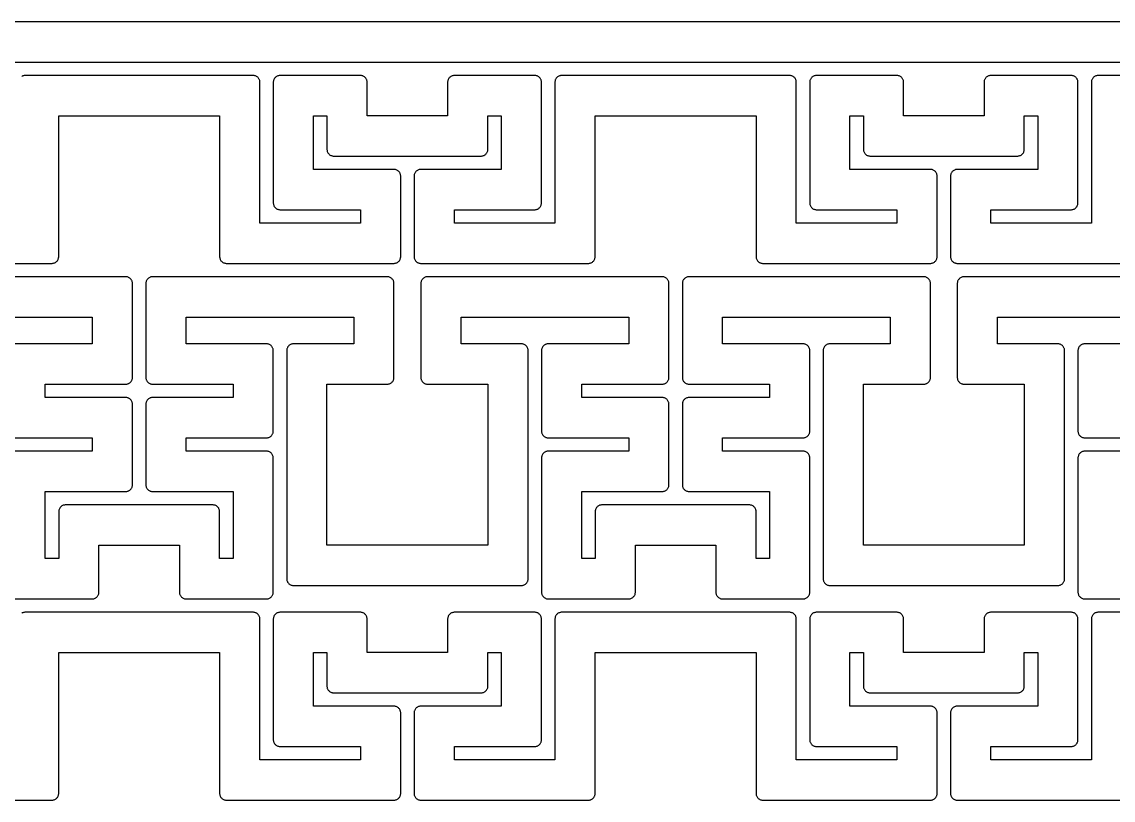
# Model space of a CAD drawing. Extents: x -162 to 163, y -63 to 63.
# Drawn here: x 0.2 to 81.6, y 5 to 63 of the extents above; entities that cross this region are included whole.
import ezdxf

# ---------------------------------------------------------------- set-up
doc = ezdxf.new("R2010")
doc.units = 0
doc.layers.add('Al', color=7, linetype='CONTINUOUS')

msp = doc.modelspace()

# ---------------------------------------------------------------- linework, layer by layer
at = {"layer": 'Al'}
for points in [[(162.524, 62.999), (-162.5, 62.999)], [(-159.525, 60), (160, 60)], [(97.524, 58.999), (80.475, 58.999), (80.426, 58.994), (80.378, 58.985), (80.331, 58.97), (80.286, 58.951), (80.242, 58.928), (80.202, 58.901), (80.164, 58.87), (80.129, 58.835), (80.098, 58.797), (80.071, 58.757), (80.048, 58.713), (80.029, 58.668), (80.014, 58.621), (80.005, 58.573), (80, 58.524), (80, 47.999), (72.499, 47.999), (72.499, 49), (78.524, 49), (78.573, 49.005), (78.621, 49.014), (78.668, 49.029), (78.713, 49.048), (78.757, 49.071), (78.797, 49.098), (78.835, 49.129), (78.87, 49.164), (78.901, 49.202), (78.928, 49.242), (78.951, 49.286), (78.97, 49.331), (78.985, 49.378), (78.994, 49.426), (78.999, 49.475), (78.999, 58.524), (78.994, 58.573), (78.985, 58.621), (78.97, 58.668), (78.951, 58.713), (78.928, 58.757), (78.901, 58.797), (78.87, 58.835), (78.835, 58.87), (78.797, 58.901), (78.757, 58.928), (78.713, 58.951), (78.668, 58.97), (78.621, 58.985), (78.573, 58.994), (78.524, 58.999), (72.475, 58.999), (72.426, 58.994), (72.378, 58.985), (72.331, 58.97), (72.286, 58.951), (72.242, 58.928), (72.202, 58.901), (72.164, 58.87), (72.129, 58.835), (72.098, 58.797), (72.071, 58.757), (72.048, 58.713), (72.029, 58.668), (72.014, 58.621), (72.005, 58.573), (72, 58.524), (72, 55.999), (65.999, 55.999), (65.999, 58.524), (65.994, 58.573), (65.985, 58.621), (65.97, 58.668), (65.951, 58.713), (65.928, 58.757), (65.901, 58.797), (65.87, 58.835), (65.835, 58.87), (65.797, 58.901), (65.757, 58.928), (65.713, 58.951), (65.668, 58.97), (65.621, 58.985), (65.573, 58.994), (65.524, 58.999), (59.475, 58.999), (59.426, 58.994), (59.378, 58.985), (59.331, 58.97), (59.286, 58.951), (59.242, 58.928), (59.202, 58.901), (59.164, 58.87), (59.129, 58.835), (59.098, 58.797), (59.071, 58.757), (59.048, 58.713), (59.029, 58.668), (59.014, 58.621), (59.005, 58.573), (59, 58.524), (59, 49.475), (59.005, 49.426), (59.014, 49.378), (59.029, 49.331), (59.048, 49.286), (59.071, 49.242), (59.098, 49.202), (59.129, 49.164), (59.164, 49.129), (59.202, 49.098), (59.242, 49.071), (59.286, 49.048), (59.331, 49.029), (59.378, 49.014), (59.426, 49.005), (59.475, 49), (65.5, 49), (65.5, 47.999), (57.999, 47.999), (57.999, 58.524), (57.994, 58.573), (57.985, 58.621), (57.97, 58.668), (57.951, 58.713), (57.928, 58.757), (57.901, 58.797), (57.87, 58.835), (57.835, 58.87), (57.797, 58.901), (57.757, 58.928), (57.713, 58.951), (57.668, 58.97), (57.621, 58.985), (57.573, 58.994), (57.524, 58.999), (40.475, 58.999), (40.426, 58.994), (40.378, 58.985), (40.331, 58.97), (40.286, 58.951), (40.242, 58.928), (40.202, 58.901), (40.164, 58.87), (40.129, 58.835), (40.098, 58.797), (40.071, 58.757), (40.048, 58.713), (40.029, 58.668), (40.014, 58.621), (40.005, 58.573), (40, 58.524), (40, 47.999), (32.499, 47.999), (32.499, 49), (38.524, 49), (38.573, 49.005), (38.621, 49.014), (38.668, 49.029), (38.713, 49.048), (38.757, 49.071), (38.797, 49.098), (38.835, 49.129), (38.87, 49.164), (38.901, 49.202), (38.928, 49.242), (38.951, 49.286), (38.97, 49.331), (38.985, 49.378), (38.994, 49.426), (38.999, 49.475), (38.999, 58.524), (38.994, 58.573), (38.985, 58.621), (38.97, 58.668), (38.951, 58.713), (38.928, 58.757), (38.901, 58.797), (38.87, 58.835), (38.835, 58.87), (38.797, 58.901), (38.757, 58.928), (38.713, 58.951), (38.668, 58.97), (38.621, 58.985), (38.573, 58.994), (38.524, 58.999), (32.475, 58.999), (32.426, 58.994), (32.378, 58.985), (32.331, 58.97), (32.286, 58.951), (32.242, 58.928), (32.202, 58.901), (32.164, 58.87), (32.129, 58.835), (32.098, 58.797), (32.071, 58.757), (32.048, 58.713), (32.029, 58.668), (32.014, 58.621), (32.005, 58.573), (32, 58.524), (32, 55.999), (25.999, 55.999), (25.999, 58.524), (25.994, 58.573), (25.985, 58.621), (25.97, 58.668), (25.951, 58.713), (25.928, 58.757), (25.901, 58.797), (25.87, 58.835), (25.835, 58.87), (25.797, 58.901), (25.757, 58.928), (25.713, 58.951), (25.668, 58.97), (25.621, 58.985), (25.573, 58.994), (25.524, 58.999), (19.475, 58.999), (19.426, 58.994), (19.378, 58.985), (19.331, 58.97), (19.286, 58.951), (19.242, 58.928), (19.202, 58.901), (19.164, 58.87), (19.129, 58.835), (19.098, 58.797), (19.071, 58.757), (19.048, 58.713), (19.029, 58.668), (19.014, 58.621), (19.005, 58.573), (19, 58.524), (19, 49.475), (19.005, 49.426), (19.014, 49.378), (19.029, 49.331), (19.048, 49.286), (19.071, 49.242), (19.098, 49.202), (19.129, 49.164), (19.164, 49.129), (19.202, 49.098), (19.242, 49.071), (19.286, 49.048), (19.331, 49.029), (19.378, 49.014), (19.426, 49.005), (19.475, 49), (25.5, 49), (25.5, 47.999), (17.999, 47.999), (17.999, 58.524), (17.994, 58.573), (17.985, 58.621), (17.97, 58.668), (17.951, 58.713), (17.928, 58.757), (17.901, 58.797), (17.87, 58.835), (17.835, 58.87), (17.797, 58.901), (17.757, 58.928), (17.713, 58.951), (17.668, 58.97), (17.621, 58.985), (17.573, 58.994), (17.524, 58.999), (0.475, 58.999), (0.426, 58.994), (0.378, 58.985), (0.331, 58.97), (0.286, 58.951), (0.242, 58.928)], [(-10.025, 45), (2.524, 45), (2.573, 45.005), (2.621, 45.014), (2.668, 45.029), (2.713, 45.048), (2.757, 45.071), (2.797, 45.098), (2.835, 45.129), (2.87, 45.164), (2.901, 45.202), (2.928, 45.242), (2.951, 45.286), (2.97, 45.331), (2.985, 45.378), (2.994, 45.426), (2.999, 45.475), (2.999, 56), (15, 56), (15, 45.475), (15.005, 45.426), (15.014, 45.378), (15.029, 45.331), (15.048, 45.286), (15.071, 45.242), (15.098, 45.202), (15.129, 45.164), (15.164, 45.129), (15.202, 45.098), (15.242, 45.071), (15.286, 45.048), (15.331, 45.029), (15.378, 45.014), (15.426, 45.005), (15.475, 45), (28.024, 45), (28.073, 45.005), (28.121, 45.014), (28.168, 45.029), (28.213, 45.048), (28.257, 45.071), (28.297, 45.098), (28.335, 45.129), (28.37, 45.164), (28.401, 45.202), (28.428, 45.242), (28.451, 45.286), (28.47, 45.331), (28.485, 45.378), (28.494, 45.426), (28.499, 45.475), (28.499, 51.524), (28.494, 51.573), (28.485, 51.621), (28.47, 51.668), (28.451, 51.713), (28.428, 51.757), (28.401, 51.797), (28.37, 51.835), (28.335, 51.87), (28.297, 51.901), (28.257, 51.928), (28.213, 51.951), (28.168, 51.97), (28.121, 51.985), (28.073, 51.994), (28.024, 51.999), (21.999, 51.999), (21.999, 56), (23, 56), (23, 53.475), (23.005, 53.426), (23.014, 53.378), (23.029, 53.331), (23.048, 53.286), (23.071, 53.242), (23.098, 53.202), (23.129, 53.164), (23.164, 53.129), (23.202, 53.098), (23.242, 53.071), (23.286, 53.048), (23.331, 53.029), (23.378, 53.014), (23.426, 53.005), (23.475, 53), (34.524, 53), (34.573, 53.005), (34.621, 53.014), (34.668, 53.029), (34.713, 53.048), (34.757, 53.071), (34.797, 53.098), (34.835, 53.129), (34.87, 53.164), (34.901, 53.202), (34.928, 53.242), (34.951, 53.286), (34.97, 53.331), (34.985, 53.378), (34.994, 53.426), (34.999, 53.475), (34.999, 56), (36, 56), (36, 51.999), (29.975, 51.999), (29.926, 51.994), (29.878, 51.985), (29.831, 51.97), (29.786, 51.951), (29.742, 51.928), (29.702, 51.901), (29.664, 51.87), (29.629, 51.835), (29.598, 51.797), (29.571, 51.757), (29.548, 51.713), (29.529, 51.668), (29.514, 51.621), (29.505, 51.573), (29.5, 51.524), (29.5, 45.475), (29.505, 45.426), (29.514, 45.378), (29.529, 45.331), (29.548, 45.286), (29.571, 45.242), (29.598, 45.202), (29.629, 45.164), (29.664, 45.129), (29.702, 45.098), (29.742, 45.071), (29.786, 45.048), (29.831, 45.029), (29.878, 45.014), (29.926, 45.005), (29.975, 45), (42.524, 45), (42.573, 45.005), (42.621, 45.014), (42.668, 45.029), (42.713, 45.048), (42.757, 45.071), (42.797, 45.098), (42.835, 45.129), (42.87, 45.164), (42.901, 45.202), (42.928, 45.242), (42.951, 45.286), (42.97, 45.331), (42.985, 45.378), (42.994, 45.426), (42.999, 45.475), (42.999, 56), (55, 56), (55, 45.475), (55.005, 45.426), (55.014, 45.378), (55.029, 45.331), (55.048, 45.286), (55.071, 45.242), (55.098, 45.202), (55.129, 45.164), (55.164, 45.129), (55.202, 45.098), (55.242, 45.071), (55.286, 45.048), (55.331, 45.029), (55.378, 45.014), (55.426, 45.005), (55.475, 45), (68.024, 45), (68.073, 45.005), (68.121, 45.014), (68.168, 45.029), (68.213, 45.048), (68.257, 45.071), (68.297, 45.098), (68.335, 45.129), (68.37, 45.164), (68.401, 45.202), (68.428, 45.242), (68.451, 45.286), (68.47, 45.331), (68.485, 45.378), (68.494, 45.426), (68.499, 45.475), (68.499, 51.524), (68.494, 51.573), (68.485, 51.621), (68.47, 51.668), (68.451, 51.713), (68.428, 51.757), (68.401, 51.797), (68.37, 51.835), (68.335, 51.87), (68.297, 51.901), (68.257, 51.928), (68.213, 51.951), (68.168, 51.97), (68.121, 51.985), (68.073, 51.994), (68.024, 51.999), (61.999, 51.999), (61.999, 56), (63, 56), (63, 53.475), (63.005, 53.426), (63.014, 53.378), (63.029, 53.331), (63.048, 53.286), (63.071, 53.242), (63.098, 53.202), (63.129, 53.164), (63.164, 53.129), (63.202, 53.098), (63.242, 53.071), (63.286, 53.048), (63.331, 53.029), (63.378, 53.014), (63.426, 53.005), (63.475, 53), (74.524, 53), (74.573, 53.005), (74.621, 53.014), (74.668, 53.029), (74.713, 53.048), (74.757, 53.071), (74.797, 53.098), (74.835, 53.129), (74.87, 53.164), (74.901, 53.202), (74.928, 53.242), (74.951, 53.286), (74.97, 53.331), (74.985, 53.378), (74.994, 53.426), (74.999, 53.475), (74.999, 56), (76, 56), (76, 51.999), (69.975, 51.999), (69.926, 51.994), (69.878, 51.985), (69.831, 51.97), (69.786, 51.951), (69.742, 51.928), (69.702, 51.901), (69.664, 51.87), (69.629, 51.835), (69.598, 51.797), (69.571, 51.757), (69.548, 51.713), (69.529, 51.668), (69.514, 51.621), (69.505, 51.573), (69.5, 51.524), (69.5, 45.475), (69.505, 45.426), (69.514, 45.378), (69.529, 45.331), (69.548, 45.286), (69.571, 45.242), (69.598, 45.202), (69.629, 45.164), (69.664, 45.129), (69.702, 45.098), (69.742, 45.071), (69.786, 45.048), (69.831, 45.029), (69.878, 45.014), (69.926, 45.005), (69.975, 45), (82.524, 45)], [(88.024, 43.999), (70.475, 43.999), (70.426, 43.994), (70.378, 43.985), (70.331, 43.97), (70.286, 43.951), (70.242, 43.928), (70.202, 43.901), (70.164, 43.87), (70.129, 43.835), (70.098, 43.797), (70.071, 43.757), (70.048, 43.713), (70.029, 43.668), (70.014, 43.621), (70.005, 43.573), (70, 43.524), (70, 36.475), (70.005, 36.426), (70.014, 36.378), (70.029, 36.331), (70.048, 36.286), (70.071, 36.242), (70.098, 36.202), (70.129, 36.164), (70.164, 36.129), (70.202, 36.098), (70.242, 36.071), (70.286, 36.048), (70.331, 36.029), (70.378, 36.014), (70.426, 36.005), (70.475, 36), (75, 36), (75, 23.999), (62.999, 23.999), (62.999, 36), (67.524, 36), (67.573, 36.005), (67.621, 36.014), (67.668, 36.029), (67.713, 36.048), (67.757, 36.071), (67.797, 36.098), (67.835, 36.129), (67.87, 36.164), (67.901, 36.202), (67.928, 36.242), (67.951, 36.286), (67.97, 36.331), (67.985, 36.378), (67.994, 36.426), (67.999, 36.475), (67.999, 43.524), (67.994, 43.573), (67.985, 43.621), (67.97, 43.668), (67.951, 43.713), (67.928, 43.757), (67.901, 43.797), (67.87, 43.835), (67.835, 43.87), (67.797, 43.901), (67.757, 43.928), (67.713, 43.951), (67.668, 43.97), (67.621, 43.985), (67.573, 43.994), (67.524, 43.999), (49.975, 43.999), (49.926, 43.994), (49.878, 43.985), (49.831, 43.97), (49.786, 43.951), (49.742, 43.928), (49.702, 43.901), (49.664, 43.87), (49.629, 43.835), (49.598, 43.797), (49.571, 43.757), (49.548, 43.713), (49.529, 43.668), (49.514, 43.621), (49.505, 43.573), (49.5, 43.524), (49.5, 36.475), (49.505, 36.426), (49.514, 36.378), (49.529, 36.331), (49.548, 36.286), (49.571, 36.242), (49.598, 36.202), (49.629, 36.164), (49.664, 36.129), (49.702, 36.098), (49.742, 36.071), (49.786, 36.048), (49.831, 36.029), (49.878, 36.014), (49.926, 36.005), (49.975, 36), (56, 36), (56, 34.999), (49.975, 34.999), (49.926, 34.994), (49.878, 34.985), (49.831, 34.97), (49.786, 34.951), (49.742, 34.928), (49.702, 34.901), (49.664, 34.87), (49.629, 34.835), (49.598, 34.797), (49.571, 34.757), (49.548, 34.713), (49.529, 34.668), (49.514, 34.621), (49.505, 34.573), (49.5, 34.524), (49.5, 28.475), (49.505, 28.426), (49.514, 28.378), (49.529, 28.331), (49.548, 28.286), (49.571, 28.242), (49.598, 28.202), (49.629, 28.164), (49.664, 28.129), (49.702, 28.098), (49.742, 28.071), (49.786, 28.048), (49.831, 28.029), (49.878, 28.014), (49.926, 28.005), (49.975, 28), (56, 28), (56, 22.999), (54.999, 22.999), (54.999, 26.524), (54.994, 26.573), (54.985, 26.621), (54.97, 26.668), (54.951, 26.713), (54.928, 26.757), (54.901, 26.797), (54.87, 26.835), (54.835, 26.87), (54.797, 26.901), (54.757, 26.928), (54.713, 26.951), (54.668, 26.97), (54.621, 26.985), (54.573, 26.994), (54.524, 26.999), (43.475, 26.999), (43.426, 26.994), (43.378, 26.985), (43.331, 26.97), (43.286, 26.951), (43.242, 26.928), (43.202, 26.901), (43.164, 26.87), (43.129, 26.835), (43.098, 26.797), (43.071, 26.757), (43.048, 26.713), (43.029, 26.668), (43.014, 26.621), (43.005, 26.573), (43, 26.524), (43, 22.999), (41.999, 22.999), (41.999, 28), (48.024, 28), (48.073, 28.005), (48.121, 28.014), (48.168, 28.029), (48.213, 28.048), (48.257, 28.071), (48.297, 28.098), (48.335, 28.129), (48.37, 28.164), (48.401, 28.202), (48.428, 28.242), (48.451, 28.286), (48.47, 28.331), (48.485, 28.378), (48.494, 28.426), (48.499, 28.475), (48.499, 34.524), (48.494, 34.573), (48.485, 34.621), (48.47, 34.668), (48.451, 34.713), (48.428, 34.757), (48.401, 34.797), (48.37, 34.835), (48.335, 34.87), (48.297, 34.901), (48.257, 34.928), (48.213, 34.951), (48.168, 34.97), (48.121, 34.985), (48.073, 34.994), (48.024, 34.999), (41.999, 34.999), (41.999, 36), (48.024, 36), (48.073, 36.005), (48.121, 36.014), (48.168, 36.029), (48.213, 36.048), (48.257, 36.071), (48.297, 36.098), (48.335, 36.129), (48.37, 36.164), (48.401, 36.202), (48.428, 36.242), (48.451, 36.286), (48.47, 36.331), (48.485, 36.378), (48.494, 36.426), (48.499, 36.475), (48.499, 43.524), (48.494, 43.573), (48.485, 43.621), (48.47, 43.668), (48.451, 43.713), (48.428, 43.757), (48.401, 43.797), (48.37, 43.835), (48.335, 43.87), (48.297, 43.901), (48.257, 43.928), (48.213, 43.951), (48.168, 43.97), (48.121, 43.985), (48.073, 43.994), (48.024, 43.999), (30.475, 43.999), (30.426, 43.994), (30.378, 43.985), (30.331, 43.97), (30.286, 43.951), (30.242, 43.928), (30.202, 43.901), (30.164, 43.87), (30.129, 43.835), (30.098, 43.797), (30.071, 43.757), (30.048, 43.713), (30.029, 43.668), (30.014, 43.621), (30.005, 43.573), (30, 43.524), (30, 36.475), (30.005, 36.426), (30.014, 36.378), (30.029, 36.331), (30.048, 36.286), (30.071, 36.242), (30.098, 36.202), (30.129, 36.164), (30.164, 36.129), (30.202, 36.098), (30.242, 36.071), (30.286, 36.048), (30.331, 36.029), (30.378, 36.014), (30.426, 36.005), (30.475, 36), (35, 36), (35, 23.999), (22.999, 23.999), (22.999, 36), (27.524, 36), (27.573, 36.005), (27.621, 36.014), (27.668, 36.029), (27.713, 36.048), (27.757, 36.071), (27.797, 36.098), (27.835, 36.129), (27.87, 36.164), (27.901, 36.202), (27.928, 36.242), (27.951, 36.286), (27.97, 36.331), (27.985, 36.378), (27.994, 36.426), (27.999, 36.475), (27.999, 43.524), (27.994, 43.573), (27.985, 43.621), (27.97, 43.668), (27.951, 43.713), (27.928, 43.757), (27.901, 43.797), (27.87, 43.835), (27.835, 43.87), (27.797, 43.901), (27.757, 43.928), (27.713, 43.951), (27.668, 43.97), (27.621, 43.985), (27.573, 43.994), (27.524, 43.999), (9.975, 43.999), (9.926, 43.994), (9.878, 43.985), (9.831, 43.97), (9.786, 43.951), (9.742, 43.928), (9.702, 43.901), (9.664, 43.87), (9.629, 43.835), (9.598, 43.797), (9.571, 43.757), (9.548, 43.713), (9.529, 43.668), (9.514, 43.621), (9.505, 43.573), (9.5, 43.524), (9.5, 36.475), (9.505, 36.426), (9.514, 36.378), (9.529, 36.331), (9.548, 36.286), (9.571, 36.242), (9.598, 36.202), (9.629, 36.164), (9.664, 36.129), (9.702, 36.098), (9.742, 36.071), (9.786, 36.048), (9.831, 36.029), (9.878, 36.014), (9.926, 36.005), (9.975, 36), (16, 36), (16, 34.999), (9.975, 34.999), (9.926, 34.994), (9.878, 34.985), (9.831, 34.97), (9.786, 34.951), (9.742, 34.928), (9.702, 34.901), (9.664, 34.87), (9.629, 34.835), (9.598, 34.797), (9.571, 34.757), (9.548, 34.713), (9.529, 34.668), (9.514, 34.621), (9.505, 34.573), (9.5, 34.524), (9.5, 28.475), (9.505, 28.426), (9.514, 28.378), (9.529, 28.331), (9.548, 28.286), (9.571, 28.242), (9.598, 28.202), (9.629, 28.164), (9.664, 28.129), (9.702, 28.098), (9.742, 28.071), (9.786, 28.048), (9.831, 28.029), (9.878, 28.014), (9.926, 28.005), (9.975, 28), (16, 28), (16, 22.999), (14.999, 22.999), (14.999, 26.524), (14.994, 26.573), (14.985, 26.621), (14.97, 26.668), (14.951, 26.713), (14.928, 26.757), (14.901, 26.797), (14.87, 26.835), (14.835, 26.87), (14.797, 26.901), (14.757, 26.928), (14.713, 26.951), (14.668, 26.97), (14.621, 26.985), (14.573, 26.994), (14.524, 26.999), (3.475, 26.999), (3.426, 26.994), (3.378, 26.985), (3.331, 26.97), (3.286, 26.951), (3.242, 26.928), (3.202, 26.901), (3.164, 26.87), (3.129, 26.835), (3.098, 26.797), (3.071, 26.757), (3.048, 26.713), (3.029, 26.668), (3.014, 26.621), (3.005, 26.573), (3, 26.524), (3, 22.999), (1.999, 22.999), (1.999, 28), (8.024, 28), (8.073, 28.005), (8.121, 28.014), (8.168, 28.029), (8.213, 28.048), (8.257, 28.071), (8.297, 28.098), (8.335, 28.129), (8.37, 28.164), (8.401, 28.202), (8.428, 28.242), (8.451, 28.286), (8.47, 28.331), (8.485, 28.378), (8.494, 28.426), (8.499, 28.475), (8.499, 34.524), (8.494, 34.573), (8.485, 34.621), (8.47, 34.668), (8.451, 34.713), (8.428, 34.757), (8.401, 34.797), (8.37, 34.835), (8.335, 34.87), (8.297, 34.901), (8.257, 34.928), (8.213, 34.951), (8.168, 34.97), (8.121, 34.985), (8.073, 34.994), (8.024, 34.999), (1.999, 34.999), (1.999, 36), (8.024, 36), (8.073, 36.005), (8.121, 36.014), (8.168, 36.029), (8.213, 36.048), (8.257, 36.071), (8.297, 36.098), (8.335, 36.129), (8.37, 36.164), (8.401, 36.202), (8.428, 36.242), (8.451, 36.286), (8.47, 36.331), (8.485, 36.378), (8.494, 36.426), (8.499, 36.475), (8.499, 43.524), (8.494, 43.573), (8.485, 43.621), (8.47, 43.668), (8.451, 43.713), (8.428, 43.757), (8.401, 43.797), (8.37, 43.835), (8.335, 43.87), (8.297, 43.901), (8.257, 43.928), (8.213, 43.951), (8.168, 43.97), (8.121, 43.985), (8.073, 43.994), (8.024, 43.999), (-9.525, 43.999)], [(-7.001, 41), (5.5, 41), (5.5, 38.999), (-0.525, 38.999)], [(-0.525, 20), (5.524, 20), (5.573, 20.005), (5.621, 20.014), (5.668, 20.029), (5.713, 20.048), (5.757, 20.071), (5.797, 20.098), (5.835, 20.129), (5.87, 20.164), (5.901, 20.202), (5.928, 20.242), (5.951, 20.286), (5.97, 20.331), (5.985, 20.378), (5.994, 20.426), (5.999, 20.475), (5.999, 24), (12, 24), (12, 20.475), (12.005, 20.426), (12.014, 20.378), (12.029, 20.331), (12.048, 20.286), (12.071, 20.242), (12.098, 20.202), (12.129, 20.164), (12.164, 20.129), (12.202, 20.098), (12.242, 20.071), (12.286, 20.048), (12.331, 20.029), (12.378, 20.014), (12.426, 20.005), (12.475, 20), (18.524, 20), (18.573, 20.005), (18.621, 20.014), (18.668, 20.029), (18.713, 20.048), (18.757, 20.071), (18.797, 20.098), (18.835, 20.129), (18.87, 20.164), (18.901, 20.202), (18.928, 20.242), (18.951, 20.286), (18.97, 20.331), (18.985, 20.378), (18.994, 20.426), (18.999, 20.475), (18.999, 30.524), (18.994, 30.573), (18.985, 30.621), (18.97, 30.668), (18.951, 30.713), (18.928, 30.757), (18.901, 30.797), (18.87, 30.835), (18.835, 30.87), (18.797, 30.901), (18.757, 30.928), (18.713, 30.951), (18.668, 30.97), (18.621, 30.985), (18.573, 30.994), (18.524, 30.999), (12.499, 30.999), (12.499, 32), (18.524, 32), (18.573, 32.005), (18.621, 32.014), (18.668, 32.029), (18.713, 32.048), (18.757, 32.071), (18.797, 32.098), (18.835, 32.129), (18.87, 32.164), (18.901, 32.202), (18.928, 32.242), (18.951, 32.286), (18.97, 32.331), (18.985, 32.378), (18.994, 32.426), (18.999, 32.475), (18.999, 38.524), (18.994, 38.573), (18.985, 38.621), (18.97, 38.668), (18.951, 38.713), (18.928, 38.757), (18.901, 38.797), (18.87, 38.835), (18.835, 38.87), (18.797, 38.901), (18.757, 38.928), (18.713, 38.951), (18.668, 38.97), (18.621, 38.985), (18.573, 38.994), (18.524, 38.999), (12.499, 38.999), (12.499, 41), (25, 41), (25, 38.999), (20.475, 38.999), (20.426, 38.994), (20.378, 38.985), (20.331, 38.97), (20.286, 38.951), (20.242, 38.928), (20.202, 38.901), (20.164, 38.87), (20.129, 38.835), (20.098, 38.797), (20.071, 38.757), (20.048, 38.713), (20.029, 38.668), (20.014, 38.621), (20.005, 38.573), (20, 38.524), (20, 21.475), (20.005, 21.426), (20.014, 21.378), (20.029, 21.331), (20.048, 21.286), (20.071, 21.242), (20.098, 21.202), (20.129, 21.164), (20.164, 21.129), (20.202, 21.098), (20.242, 21.071), (20.286, 21.048), (20.331, 21.029), (20.378, 21.014), (20.426, 21.005), (20.475, 21), (37.524, 21), (37.573, 21.005), (37.621, 21.014), (37.668, 21.029), (37.713, 21.048), (37.757, 21.071), (37.797, 21.098), (37.835, 21.129), (37.87, 21.164), (37.901, 21.202), (37.928, 21.242), (37.951, 21.286), (37.97, 21.331), (37.985, 21.378), (37.994, 21.426), (37.999, 21.475), (37.999, 38.524), (37.994, 38.573), (37.985, 38.621), (37.97, 38.668), (37.951, 38.713), (37.928, 38.757), (37.901, 38.797), (37.87, 38.835), (37.835, 38.87), (37.797, 38.901), (37.757, 38.928), (37.713, 38.951), (37.668, 38.97), (37.621, 38.985), (37.573, 38.994), (37.524, 38.999), (32.999, 38.999), (32.999, 41), (45.5, 41), (45.5, 38.999), (39.475, 38.999), (39.426, 38.994), (39.378, 38.985), (39.331, 38.97), (39.286, 38.951), (39.242, 38.928), (39.202, 38.901), (39.164, 38.87), (39.129, 38.835), (39.098, 38.797), (39.071, 38.757), (39.048, 38.713), (39.029, 38.668), (39.014, 38.621), (39.005, 38.573), (39, 38.524), (39, 32.475), (39.005, 32.426), (39.014, 32.378), (39.029, 32.331), (39.048, 32.286), (39.071, 32.242), (39.098, 32.202), (39.129, 32.164), (39.164, 32.129), (39.202, 32.098), (39.242, 32.071), (39.286, 32.048), (39.331, 32.029), (39.378, 32.014), (39.426, 32.005), (39.475, 32), (45.5, 32), (45.5, 30.999), (39.475, 30.999), (39.426, 30.994), (39.378, 30.985), (39.331, 30.97), (39.286, 30.951), (39.242, 30.928), (39.202, 30.901), (39.164, 30.87), (39.129, 30.835), (39.098, 30.797), (39.071, 30.757), (39.048, 30.713), (39.029, 30.668), (39.014, 30.621), (39.005, 30.573), (39, 30.524), (39, 20.475), (39.005, 20.426), (39.014, 20.378), (39.029, 20.331), (39.048, 20.286), (39.071, 20.242), (39.098, 20.202), (39.129, 20.164), (39.164, 20.129), (39.202, 20.098), (39.242, 20.071), (39.286, 20.048), (39.331, 20.029), (39.378, 20.014), (39.426, 20.005), (39.475, 20), (45.524, 20), (45.573, 20.005), (45.621, 20.014), (45.668, 20.029), (45.713, 20.048), (45.757, 20.071), (45.797, 20.098), (45.835, 20.129), (45.87, 20.164), (45.901, 20.202), (45.928, 20.242), (45.951, 20.286), (45.97, 20.331), (45.985, 20.378), (45.994, 20.426), (45.999, 20.475), (45.999, 24), (52, 24), (52, 20.475), (52.005, 20.426), (52.014, 20.378), (52.029, 20.331), (52.048, 20.286), (52.071, 20.242), (52.098, 20.202), (52.129, 20.164), (52.164, 20.129), (52.202, 20.098), (52.242, 20.071), (52.286, 20.048), (52.331, 20.029), (52.378, 20.014), (52.426, 20.005), (52.475, 20), (58.524, 20), (58.573, 20.005), (58.621, 20.014), (58.668, 20.029), (58.713, 20.048), (58.757, 20.071), (58.797, 20.098), (58.835, 20.129), (58.87, 20.164), (58.901, 20.202), (58.928, 20.242), (58.951, 20.286), (58.97, 20.331), (58.985, 20.378), (58.994, 20.426), (58.999, 20.475), (58.999, 30.524), (58.994, 30.573), (58.985, 30.621), (58.97, 30.668), (58.951, 30.713), (58.928, 30.757), (58.901, 30.797), (58.87, 30.835), (58.835, 30.87), (58.797, 30.901), (58.757, 30.928), (58.713, 30.951), (58.668, 30.97), (58.621, 30.985), (58.573, 30.994), (58.524, 30.999), (52.499, 30.999), (52.499, 32), (58.524, 32), (58.573, 32.005), (58.621, 32.014), (58.668, 32.029), (58.713, 32.048), (58.757, 32.071), (58.797, 32.098), (58.835, 32.129), (58.87, 32.164), (58.901, 32.202), (58.928, 32.242), (58.951, 32.286), (58.97, 32.331), (58.985, 32.378), (58.994, 32.426), (58.999, 32.475), (58.999, 38.524), (58.994, 38.573), (58.985, 38.621), (58.97, 38.668), (58.951, 38.713), (58.928, 38.757), (58.901, 38.797), (58.87, 38.835), (58.835, 38.87), (58.797, 38.901), (58.757, 38.928), (58.713, 38.951), (58.668, 38.97), (58.621, 38.985), (58.573, 38.994), (58.524, 38.999), (52.499, 38.999), (52.499, 41), (65, 41), (65, 38.999), (60.475, 38.999), (60.426, 38.994), (60.378, 38.985), (60.331, 38.97), (60.286, 38.951), (60.242, 38.928), (60.202, 38.901), (60.164, 38.87), (60.129, 38.835), (60.098, 38.797), (60.071, 38.757), (60.048, 38.713), (60.029, 38.668), (60.014, 38.621), (60.005, 38.573), (60, 38.524), (60, 21.475), (60.005, 21.426), (60.014, 21.378), (60.029, 21.331), (60.048, 21.286), (60.071, 21.242), (60.098, 21.202), (60.129, 21.164), (60.164, 21.129), (60.202, 21.098), (60.242, 21.071), (60.286, 21.048), (60.331, 21.029), (60.378, 21.014), (60.426, 21.005), (60.475, 21), (77.524, 21), (77.573, 21.005), (77.621, 21.014), (77.668, 21.029), (77.713, 21.048), (77.757, 21.071), (77.797, 21.098), (77.835, 21.129), (77.87, 21.164), (77.901, 21.202), (77.928, 21.242), (77.951, 21.286), (77.97, 21.331), (77.985, 21.378), (77.994, 21.426), (77.999, 21.475), (77.999, 38.524), (77.994, 38.573), (77.985, 38.621), (77.97, 38.668), (77.951, 38.713), (77.928, 38.757), (77.901, 38.797), (77.87, 38.835), (77.835, 38.87), (77.797, 38.901), (77.757, 38.928), (77.713, 38.951), (77.668, 38.97), (77.621, 38.985), (77.573, 38.994), (77.524, 38.999), (72.999, 38.999), (72.999, 41), (85.5, 41)], [(85.5, 38.999), (79.475, 38.999), (79.426, 38.994), (79.378, 38.985), (79.331, 38.97), (79.286, 38.951), (79.242, 38.928), (79.202, 38.901), (79.164, 38.87), (79.129, 38.835), (79.098, 38.797), (79.071, 38.757), (79.048, 38.713), (79.029, 38.668), (79.014, 38.621), (79.005, 38.573), (79, 38.524), (79, 32.475), (79.005, 32.426), (79.014, 32.378), (79.029, 32.331), (79.048, 32.286), (79.071, 32.242), (79.098, 32.202), (79.129, 32.164), (79.164, 32.129), (79.202, 32.098), (79.242, 32.071), (79.286, 32.048), (79.331, 32.029), (79.378, 32.014), (79.426, 32.005), (79.475, 32), (85.5, 32)], [(-0.525, 32), (5.5, 32), (5.5, 30.999), (-0.525, 30.999)], [(85.5, 30.999), (79.475, 30.999), (79.426, 30.994), (79.378, 30.985), (79.331, 30.97), (79.286, 30.951), (79.242, 30.928), (79.202, 30.901), (79.164, 30.87), (79.129, 30.835), (79.098, 30.797), (79.071, 30.757), (79.048, 30.713), (79.029, 30.668), (79.014, 30.621), (79.005, 30.573), (79, 30.524), (79, 20.475), (79.005, 20.426), (79.014, 20.378), (79.029, 20.331), (79.048, 20.286), (79.071, 20.242), (79.098, 20.202), (79.129, 20.164), (79.164, 20.129), (79.202, 20.098), (79.242, 20.071), (79.286, 20.048), (79.331, 20.029), (79.378, 20.014), (79.426, 20.005), (79.475, 20), (85.524, 20)], [(97.524, 18.999), (80.475, 18.999), (80.426, 18.994), (80.378, 18.985), (80.331, 18.97), (80.286, 18.951), (80.242, 18.928), (80.202, 18.901), (80.164, 18.87), (80.129, 18.835), (80.098, 18.797), (80.071, 18.757), (80.048, 18.713), (80.029, 18.668), (80.014, 18.621), (80.005, 18.573), (80, 18.524), (80, 7.999), (72.499, 7.999), (72.499, 9), (78.524, 9), (78.573, 9.005), (78.621, 9.014), (78.668, 9.029), (78.713, 9.048), (78.757, 9.071), (78.797, 9.098), (78.835, 9.129), (78.87, 9.164), (78.901, 9.202), (78.928, 9.242), (78.951, 9.286), (78.97, 9.331), (78.985, 9.378), (78.994, 9.426), (78.999, 9.475), (78.999, 18.524), (78.994, 18.573), (78.985, 18.621), (78.97, 18.668), (78.951, 18.713), (78.928, 18.757), (78.901, 18.797), (78.87, 18.835), (78.835, 18.87), (78.797, 18.901), (78.757, 18.928), (78.713, 18.951), (78.668, 18.97), (78.621, 18.985), (78.573, 18.994), (78.524, 18.999), (72.475, 18.999), (72.426, 18.994), (72.378, 18.985), (72.331, 18.97), (72.286, 18.951), (72.242, 18.928), (72.202, 18.901), (72.164, 18.87), (72.129, 18.835), (72.098, 18.797), (72.071, 18.757), (72.048, 18.713), (72.029, 18.668), (72.014, 18.621), (72.005, 18.573), (72, 18.524), (72, 15.999), (65.999, 15.999), (65.999, 18.524), (65.994, 18.573), (65.985, 18.621), (65.97, 18.668), (65.951, 18.713), (65.928, 18.757), (65.901, 18.797), (65.87, 18.835), (65.835, 18.87), (65.797, 18.901), (65.757, 18.928), (65.713, 18.951), (65.668, 18.97), (65.621, 18.985), (65.573, 18.994), (65.524, 18.999), (59.475, 18.999), (59.426, 18.994), (59.378, 18.985), (59.331, 18.97), (59.286, 18.951), (59.242, 18.928), (59.202, 18.901), (59.164, 18.87), (59.129, 18.835), (59.098, 18.797), (59.071, 18.757), (59.048, 18.713), (59.029, 18.668), (59.014, 18.621), (59.005, 18.573), (59, 18.524), (59, 9.475), (59.005, 9.426), (59.014, 9.378), (59.029, 9.331), (59.048, 9.286), (59.071, 9.242), (59.098, 9.202), (59.129, 9.164), (59.164, 9.129), (59.202, 9.098), (59.242, 9.071), (59.286, 9.048), (59.331, 9.029), (59.378, 9.014), (59.426, 9.005), (59.475, 9), (65.5, 9), (65.5, 7.999), (57.999, 7.999), (57.999, 18.524), (57.994, 18.573), (57.985, 18.621), (57.97, 18.668), (57.951, 18.713), (57.928, 18.757), (57.901, 18.797), (57.87, 18.835), (57.835, 18.87), (57.797, 18.901), (57.757, 18.928), (57.713, 18.951), (57.668, 18.97), (57.621, 18.985), (57.573, 18.994), (57.524, 18.999), (40.475, 18.999), (40.426, 18.994), (40.378, 18.985), (40.331, 18.97), (40.286, 18.951), (40.242, 18.928), (40.202, 18.901), (40.164, 18.87), (40.129, 18.835), (40.098, 18.797), (40.071, 18.757), (40.048, 18.713), (40.029, 18.668), (40.014, 18.621), (40.005, 18.573), (40, 18.524), (40, 7.999), (32.499, 7.999), (32.499, 9), (38.524, 9), (38.573, 9.005), (38.621, 9.014), (38.668, 9.029), (38.713, 9.048), (38.757, 9.071), (38.797, 9.098), (38.835, 9.129), (38.87, 9.164), (38.901, 9.202), (38.928, 9.242), (38.951, 9.286), (38.97, 9.331), (38.985, 9.378), (38.994, 9.426), (38.999, 9.475), (38.999, 18.524), (38.994, 18.573), (38.985, 18.621), (38.97, 18.668), (38.951, 18.713), (38.928, 18.757), (38.901, 18.797), (38.87, 18.835), (38.835, 18.87), (38.797, 18.901), (38.757, 18.928), (38.713, 18.951), (38.668, 18.97), (38.621, 18.985), (38.573, 18.994), (38.524, 18.999), (32.475, 18.999), (32.426, 18.994), (32.378, 18.985), (32.331, 18.97), (32.286, 18.951), (32.242, 18.928), (32.202, 18.901), (32.164, 18.87), (32.129, 18.835), (32.098, 18.797), (32.071, 18.757), (32.048, 18.713), (32.029, 18.668), (32.014, 18.621), (32.005, 18.573), (32, 18.524), (32, 15.999), (25.999, 15.999), (25.999, 18.524), (25.994, 18.573), (25.985, 18.621), (25.97, 18.668), (25.951, 18.713), (25.928, 18.757), (25.901, 18.797), (25.87, 18.835), (25.835, 18.87), (25.797, 18.901), (25.757, 18.928), (25.713, 18.951), (25.668, 18.97), (25.621, 18.985), (25.573, 18.994), (25.524, 18.999), (19.475, 18.999), (19.426, 18.994), (19.378, 18.985), (19.331, 18.97), (19.286, 18.951), (19.242, 18.928), (19.202, 18.901), (19.164, 18.87), (19.129, 18.835), (19.098, 18.797), (19.071, 18.757), (19.048, 18.713), (19.029, 18.668), (19.014, 18.621), (19.005, 18.573), (19, 18.524), (19, 9.475), (19.005, 9.426), (19.014, 9.378), (19.029, 9.331), (19.048, 9.286), (19.071, 9.242), (19.098, 9.202), (19.129, 9.164), (19.164, 9.129), (19.202, 9.098), (19.242, 9.071), (19.286, 9.048), (19.331, 9.029), (19.378, 9.014), (19.426, 9.005), (19.475, 9), (25.5, 9), (25.5, 7.999), (17.999, 7.999), (17.999, 18.524), (17.994, 18.573), (17.985, 18.621), (17.97, 18.668), (17.951, 18.713), (17.928, 18.757), (17.901, 18.797), (17.87, 18.835), (17.835, 18.87), (17.797, 18.901), (17.757, 18.928), (17.713, 18.951), (17.668, 18.97), (17.621, 18.985), (17.573, 18.994), (17.524, 18.999), (0.475, 18.999), (0.426, 18.994), (0.378, 18.985), (0.331, 18.97), (0.286, 18.951), (0.242, 18.928)], [(-10.025, 5), (2.524, 5), (2.573, 5.005), (2.621, 5.014), (2.668, 5.029), (2.713, 5.048), (2.757, 5.071), (2.797, 5.098), (2.835, 5.129), (2.87, 5.164), (2.901, 5.202), (2.928, 5.242), (2.951, 5.286), (2.97, 5.331), (2.985, 5.378), (2.994, 5.426), (2.999, 5.475), (2.999, 16), (15, 16), (15, 5.475), (15.005, 5.426), (15.014, 5.378), (15.029, 5.331), (15.048, 5.286), (15.071, 5.242), (15.098, 5.202), (15.129, 5.164), (15.164, 5.129), (15.202, 5.098), (15.242, 5.071), (15.286, 5.048), (15.331, 5.029), (15.378, 5.014), (15.426, 5.005), (15.475, 5), (28.024, 5), (28.073, 5.005), (28.121, 5.014), (28.168, 5.029), (28.213, 5.048), (28.257, 5.071), (28.297, 5.098), (28.335, 5.129), (28.37, 5.164), (28.401, 5.202), (28.428, 5.242), (28.451, 5.286), (28.47, 5.331), (28.485, 5.378), (28.494, 5.426), (28.499, 5.475), (28.499, 11.524), (28.494, 11.573), (28.485, 11.621), (28.47, 11.668), (28.451, 11.713), (28.428, 11.757), (28.401, 11.797), (28.37, 11.835), (28.335, 11.87), (28.297, 11.901), (28.257, 11.928), (28.213, 11.951), (28.168, 11.97), (28.121, 11.985), (28.073, 11.994), (28.024, 11.999), (21.999, 11.999), (21.999, 16), (23, 16), (23, 13.475), (23.005, 13.426), (23.014, 13.378), (23.029, 13.331), (23.048, 13.286), (23.071, 13.242), (23.098, 13.202), (23.129, 13.164), (23.164, 13.129), (23.202, 13.098), (23.242, 13.071), (23.286, 13.048), (23.331, 13.029), (23.378, 13.014), (23.426, 13.005), (23.475, 13), (34.524, 13), (34.573, 13.005), (34.621, 13.014), (34.668, 13.029), (34.713, 13.048), (34.757, 13.071), (34.797, 13.098), (34.835, 13.129), (34.87, 13.164), (34.901, 13.202), (34.928, 13.242), (34.951, 13.286), (34.97, 13.331), (34.985, 13.378), (34.994, 13.426), (34.999, 13.475), (34.999, 16), (36, 16), (36, 11.999), (29.975, 11.999), (29.926, 11.994), (29.878, 11.985), (29.831, 11.97), (29.786, 11.951), (29.742, 11.928), (29.702, 11.901), (29.664, 11.87), (29.629, 11.835), (29.598, 11.797), (29.571, 11.757), (29.548, 11.713), (29.529, 11.668), (29.514, 11.621), (29.505, 11.573), (29.5, 11.524), (29.5, 5.475), (29.505, 5.426), (29.514, 5.378), (29.529, 5.331), (29.548, 5.286), (29.571, 5.242), (29.598, 5.202), (29.629, 5.164), (29.664, 5.129), (29.702, 5.098), (29.742, 5.071), (29.786, 5.048), (29.831, 5.029), (29.878, 5.014), (29.926, 5.005), (29.975, 5), (42.524, 5), (42.573, 5.005), (42.621, 5.014), (42.668, 5.029), (42.713, 5.048), (42.757, 5.071), (42.797, 5.098), (42.835, 5.129), (42.87, 5.164), (42.901, 5.202), (42.928, 5.242), (42.951, 5.286), (42.97, 5.331), (42.985, 5.378), (42.994, 5.426), (42.999, 5.475), (42.999, 16), (55, 16), (55, 5.475), (55.005, 5.426), (55.014, 5.378), (55.029, 5.331), (55.048, 5.286), (55.071, 5.242), (55.098, 5.202), (55.129, 5.164), (55.164, 5.129), (55.202, 5.098), (55.242, 5.071), (55.286, 5.048), (55.331, 5.029), (55.378, 5.014), (55.426, 5.005), (55.475, 5), (68.024, 5), (68.073, 5.005), (68.121, 5.014), (68.168, 5.029), (68.213, 5.048), (68.257, 5.071), (68.297, 5.098), (68.335, 5.129), (68.37, 5.164), (68.401, 5.202), (68.428, 5.242), (68.451, 5.286), (68.47, 5.331), (68.485, 5.378), (68.494, 5.426), (68.499, 5.475), (68.499, 11.524), (68.494, 11.573), (68.485, 11.621), (68.47, 11.668), (68.451, 11.713), (68.428, 11.757), (68.401, 11.797), (68.37, 11.835), (68.335, 11.87), (68.297, 11.901), (68.257, 11.928), (68.213, 11.951), (68.168, 11.97), (68.121, 11.985), (68.073, 11.994), (68.024, 11.999), (61.999, 11.999), (61.999, 16), (63, 16), (63, 13.475), (63.005, 13.426), (63.014, 13.378), (63.029, 13.331), (63.048, 13.286), (63.071, 13.242), (63.098, 13.202), (63.129, 13.164), (63.164, 13.129), (63.202, 13.098), (63.242, 13.071), (63.286, 13.048), (63.331, 13.029), (63.378, 13.014), (63.426, 13.005), (63.475, 13), (74.524, 13), (74.573, 13.005), (74.621, 13.014), (74.668, 13.029), (74.713, 13.048), (74.757, 13.071), (74.797, 13.098), (74.835, 13.129), (74.87, 13.164), (74.901, 13.202), (74.928, 13.242), (74.951, 13.286), (74.97, 13.331), (74.985, 13.378), (74.994, 13.426), (74.999, 13.475), (74.999, 16), (76, 16), (76, 11.999), (69.975, 11.999), (69.926, 11.994), (69.878, 11.985), (69.831, 11.97), (69.786, 11.951), (69.742, 11.928), (69.702, 11.901), (69.664, 11.87), (69.629, 11.835), (69.598, 11.797), (69.571, 11.757), (69.548, 11.713), (69.529, 11.668), (69.514, 11.621), (69.505, 11.573), (69.5, 11.524), (69.5, 5.475), (69.505, 5.426), (69.514, 5.378), (69.529, 5.331), (69.548, 5.286), (69.571, 5.242), (69.598, 5.202), (69.629, 5.164), (69.664, 5.129), (69.702, 5.098), (69.742, 5.071), (69.786, 5.048), (69.831, 5.029), (69.878, 5.014), (69.926, 5.005), (69.975, 5), (82.524, 5)]]:
    msp.add_lwpolyline(points, dxfattribs=at)

doc.saveas('drawing.dxf')
